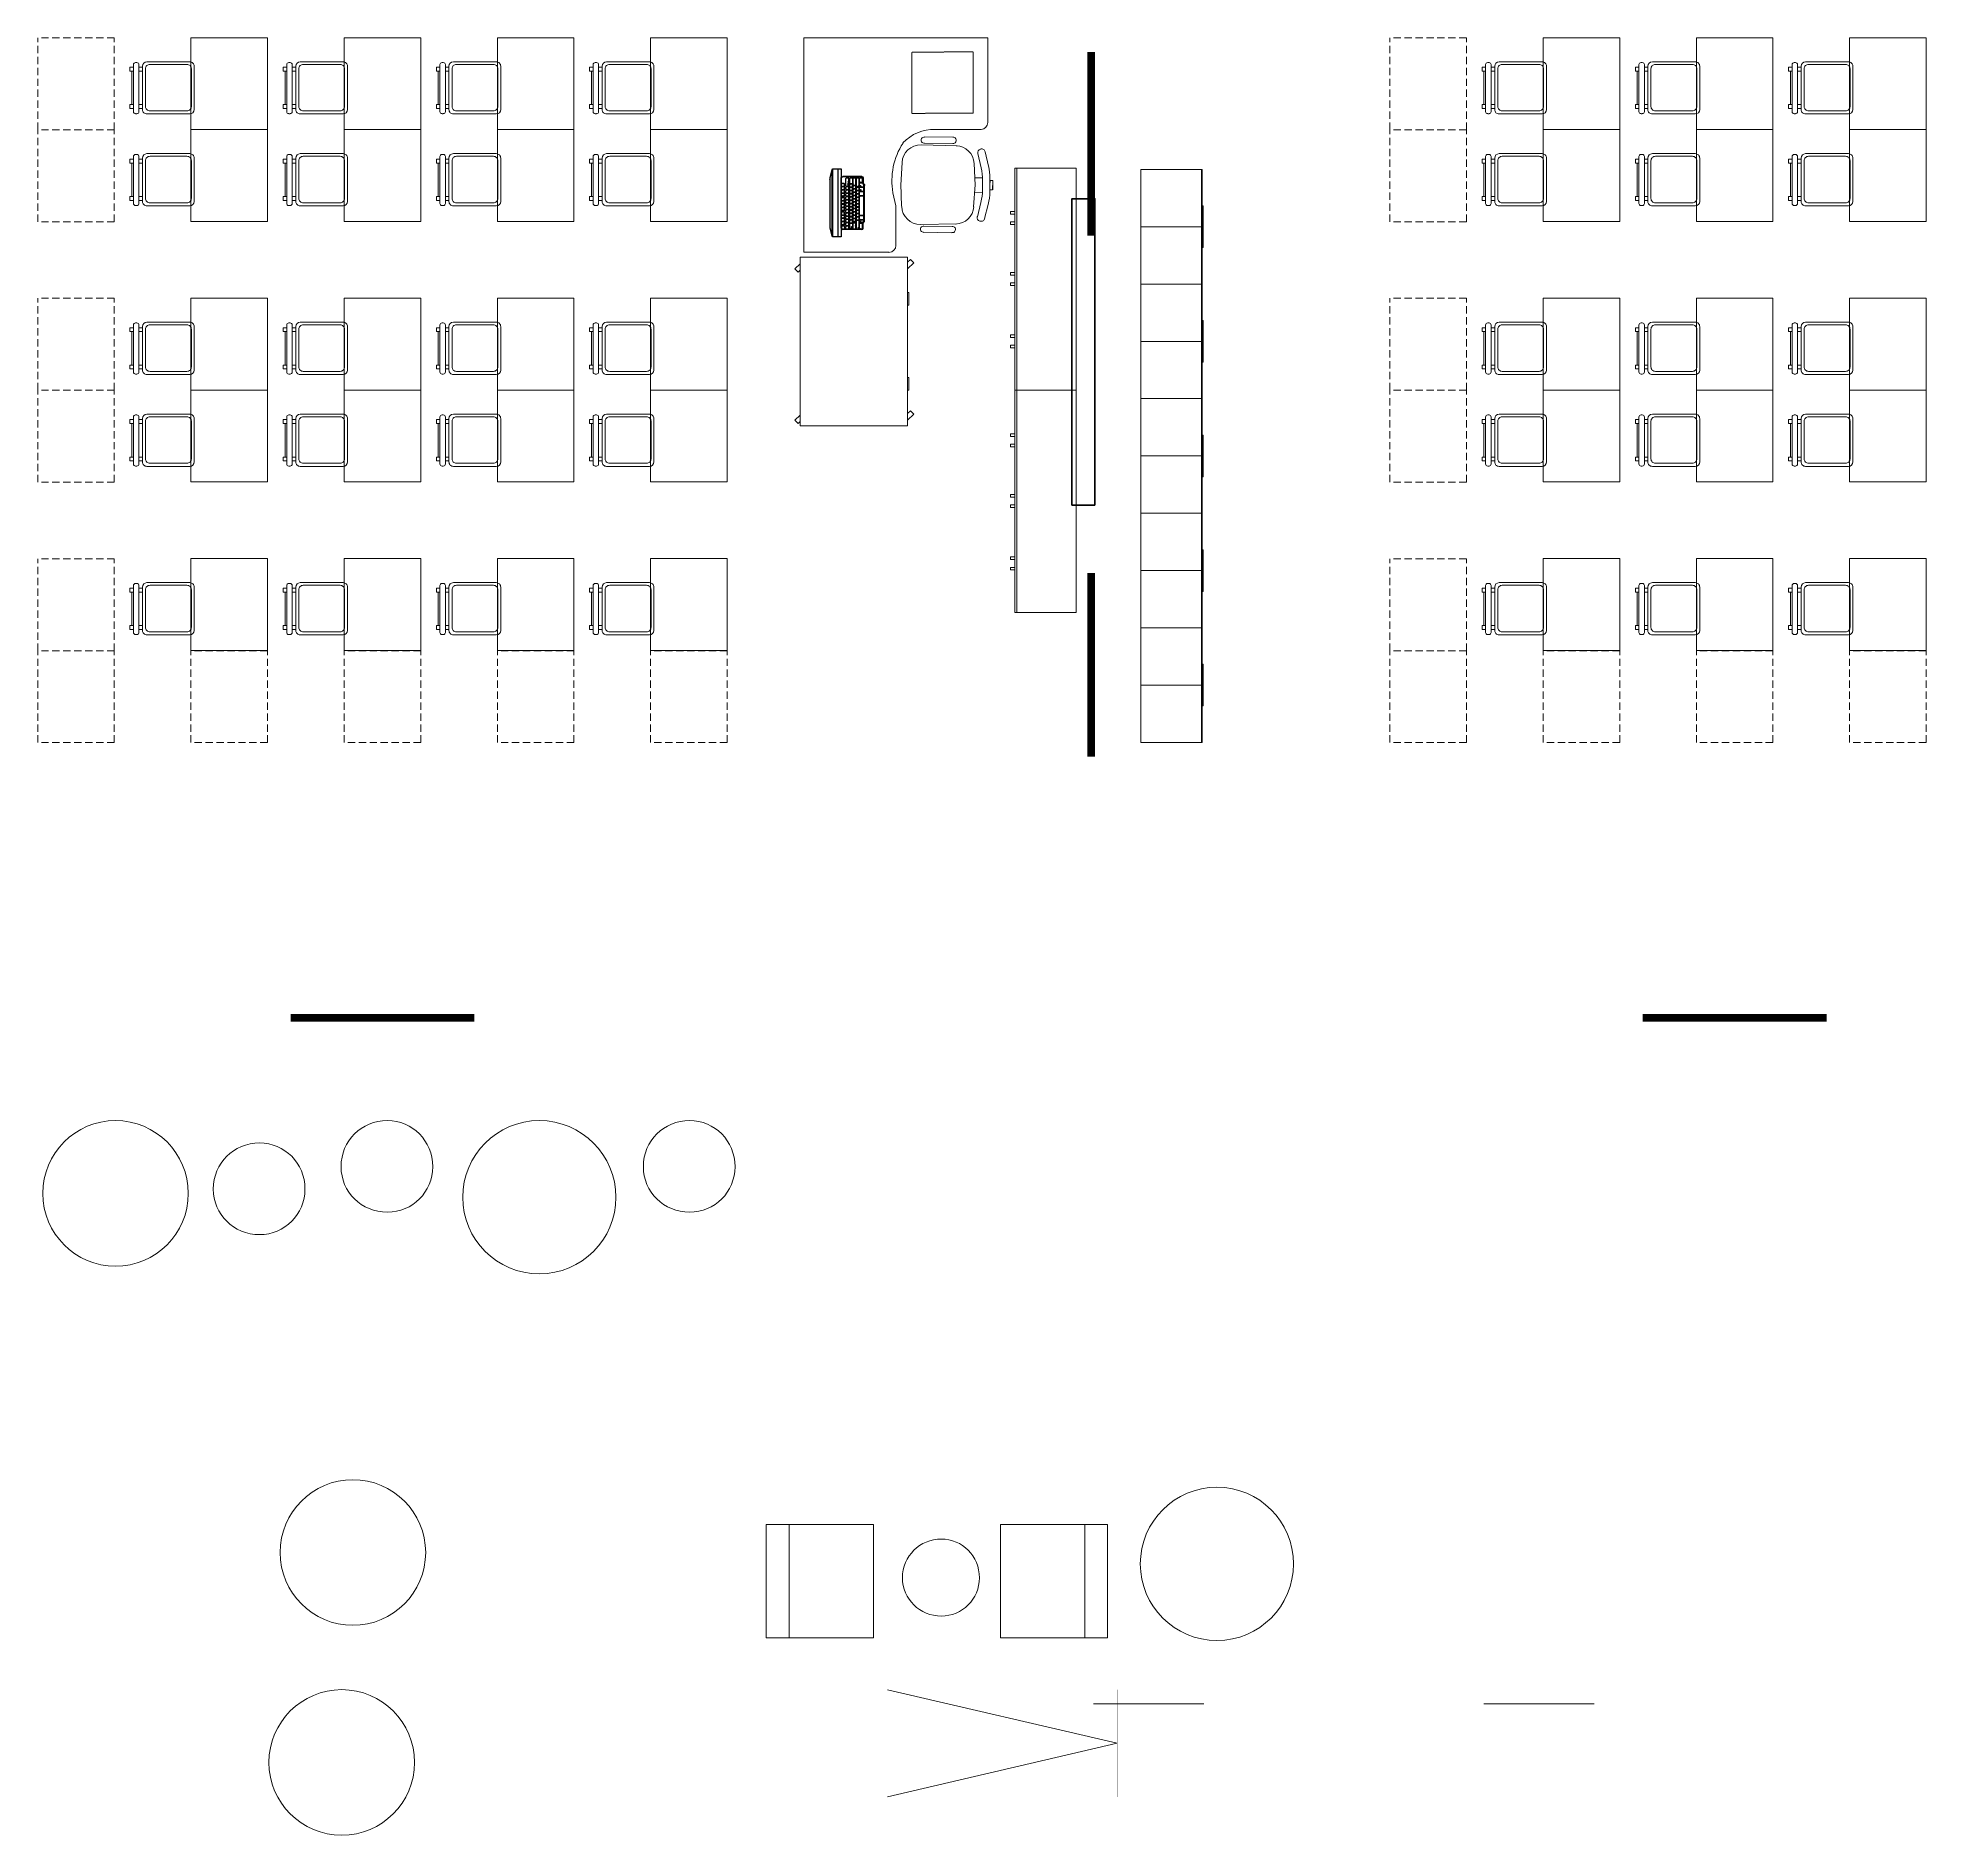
# Model space of a CAD drawing. Header units: millimetres. Extents: x -217756 to 263180, y 55413 to 130608.
# Drawn here: x -41226 to -28901, y 73916 to 85647 of the extents above; entities that cross this region are included whole.
import ezdxf

# ---------------------------------------------------------------- set-up
doc = ezdxf.new("R2010")
doc.units = ezdxf.units.MM
doc.linetypes.add('HIDDEN', pattern=[6, 4, -2])
doc.linetypes.add('HIDDEN2', pattern=[4.7625, 3.175, -1.5875])
doc.layers.add('ТХ_корр_25.03.26', color=1, linetype='Continuous', lineweight=30, plot=False)
for name, color, linetype, lineweight in [('ТХ_мебель передв', 250, 'Continuous', 13), ('ТХ_обор_комп принт', 30, 'Continuous', 13), ('ТХ_ОСНОВНОЙ', 103, 'Continuous', 25)]:
    doc.layers.add(name, color=color, linetype=linetype, lineweight=lineweight)
doc.styles.add('Arial 200', font='arial.ttf', dxfattribs={"height": 500})
doc.styles.add('SIMPLEX', font='simplex.shx', dxfattribs={"width": 0.85, "oblique": 7})

# ---------------------------------------------------------------- blocks, each defined once
blk = doc.blocks.new('стул №3-5')
at = {"linetype": 'ByBlock', "extrusion": (-6.19742e-05, 0.000470712, 1)}
for p, q in [((-15087, 16642, 197), (-15393, 16642, 197)), ((-15373, 16665, 197), (-15348, 16665, 197)), ((-15373, 16665, 197), (-15373, 16642, 197)), ((-15348, 16642, 197), (-15348, 16665, 197)), ((-15348, 16653, 197), (-15129, 16653, 197)), ((-15129, 16665, 197), (-15104, 16665, 197)), ((-15129, 16665, 197), (-15129, 16642, 197)), ((-15104, 16642, 197), (-15104, 16665, 197)), ((-15407, 16628, 197), (-15407, 16620, 197)), ((-15393, 16606, 197), (-15087, 16606, 197)), ((-15373, 16606, 197), (-15373, 16583, 197)), ((-15348, 16583, 197), (-15348, 16606, 197)), ((-15129, 16606, 197), (-15129, 16583, 197)), ((-15104, 16583, 197), (-15104, 16606, 197)), ((-15073, 16620, 197), (-15073, 16628, 197))]:
    blk.add_line(p, q, dxfattribs=at)
at = {"ltscale": 100, "extrusion": (-6.19742e-05, 0.000470712, 1), "elevation": 206}
for points in [[(-15380, 16583), (-15097, 16583, -0.414169), (-15068, 16554), (-15068, 16274, -0.414258), (-15097, 16245), (-15380, 16245, -0.414169), (-15409, 16274), (-15409, 16554, -0.414258)], [(-15360, 16563), (-15114, 16563, -0.414214), (-15085, 16534), (-15085, 16293, -0.414214), (-15114, 16264), (-15360, 16264, -0.414214), (-15389, 16293), (-15389, 16534, -0.414214)]]:
    blk.add_lwpolyline(points, format="xyb", close=True, dxfattribs=at)
at = {"linetype": 'ByBlock', "extrusion": (-6.19742e-05, 0.000470712, 1)}
for centre, start, end in [((-15393, 16628, 206), 90, 180), ((-15087, 16628, 206), 0, 90), ((-15393, 16620, 206), 180, 270), ((-15087, 16620, 206), 270, 0)]:
    blk.add_arc(centre, 13.9, start, end, dxfattribs=at)
blk = doc.blocks.new('A$C3cc2d96b')
at = {"layer": 'ТХ_мебель передв', "rotation": 89.99999999999999}
for p in [(194275, -30042), (195275, -30042), (196275, -30042), (197275, -30042), (203100, -30042), (204100, -30042), (205100, -30042), (194275, -30642), (195275, -30642), (196275, -30642), (197275, -30642), (203100, -30642), (204100, -30642), (205100, -30642), (194275, -31742), (195275, -31742), (196275, -31742), (197275, -31742), (203100, -31742), (204100, -31742), (205100, -31742), (194275, -32342), (195275, -32342), (196275, -32342), (197275, -32342), (203100, -32342), (204100, -32342), (205100, -32342), (194275, -33442), (195275, -33442), (196275, -33442), (197275, -33442), (203100, -33442), (204100, -33442), (205100, -33442)]:
    blk.add_blockref('стул №3-5', p, dxfattribs=at)
blk = doc.blocks.new('_стол.резерв')
at = {"linetype": 'HIDDEN2', "ltscale": 15}
for p, q in [((-20, 500), (-20, 0)), ((580, 500), (-20, 500)), ((580, 500), (580, 0)), ((580, 0), (-20, 0))]:
    blk.add_line(p, q, dxfattribs=at)
blk = doc.blocks.new('A$C04180442')
at = {"layer": 'ТХ_мебель передв', "rotation": 270}
for p in [(177008, -44974), (185833, -44974), (177008, -45574), (185833, -45574), (177008, -46674), (185833, -46674), (177008, -47274), (185833, -47274), (177008, -48374), (185833, -48374), (177008, -48974), (178008, -48974), (179008, -48974), (180008, -48974), (181008, -48974), (185833, -48974), (186833, -48974), (187833, -48974), (188833, -48974)]:
    blk.add_blockref('_стол.резерв', p, dxfattribs=at)
blk = doc.blocks.new('_стол№3-№5')
blk.add_lwpolyline([(-169868, 526261), (-169368, 526261), (-169368, 525661), (-169868, 525661)], close=True)
blk = doc.blocks.new('A$Cb4bdf09c')
at = {"layer": 'ТХ_мебель передв', "rotation": 180}
for p in [(8640, 480708), (9640, 480708), (10640, 480708), (11640, 480708), (17465, 480708), (18465, 480708), (19465, 480708), (8640, 480108), (9640, 480108), (10640, 480108), (11640, 480108), (17465, 480108), (18465, 480108), (19465, 480108), (8640, 479008), (9640, 479008), (10640, 479008), (11640, 479008), (17465, 479008), (18465, 479008), (19465, 479008), (8640, 478408), (9640, 478408), (10640, 478408), (11640, 478408), (17465, 478408), (18465, 478408), (19465, 478408), (8640, 477308), (9640, 477308), (10640, 477308), (11640, 477308), (17465, 477308), (18465, 477308), (19465, 477308)]:
    blk.add_blockref('_стол№3-№5', p, dxfattribs=at)
blk = doc.blocks.new('У014')
at = {"layer": 'ТХ_мебель передв'}
blk.add_circle((-169652, 43208, -1), 500, dxfattribs=at)
blk = doc.blocks.new('A$Ce5d95258')
at = {"layer": 'ТХ_мебель передв'}
for p in [(349934, -95729, 1), (354356, -98122, 1)]:
    blk.add_blockref('У014', p, dxfattribs=at)
blk = doc.blocks.new('У017')
at = {"layer": 'ТХ_мебель передв'}
blk.add_lwpolyline([(252942, -218302), (253682, -218302), (253682, -219002), (252942, -219002)], close=True, dxfattribs=at)
blk.add_lwpolyline([(252942, -219002), (252942, -218852), (253682, -218852), (253682, -219002)], dxfattribs=at)
blk = doc.blocks.new('A$C4e07e813')
at = {"layer": 'ТХ_ОСНОВНОЙ', "rotation": 270}
blk.add_blockref('У017', (400765, 198284), dxfattribs=at)
at = {"layer": 'ТХ_ОСНОВНОЙ', "xscale": -1, "rotation": 90}
blk.add_blockref('У017', (-35011, 198284), dxfattribs=at)
blk = doc.blocks.new('У016')
at = {"layer": 'ТХ_мебель передв', "lineweight": 0, "ltscale": 100, "transparency": 33554687}
for p, q in [((-49562.5, 37416.5), (-49212.5, 35916.5)), ((-49212.5, 35916.5), (-48862.5, 37416.5))]:
    blk.add_line(p, q, dxfattribs=at)
at = {"layer": 'ТХ_мебель передв', "lineweight": 0, "ltscale": 100, "transparency": 33554687, "const_width": 1}
blk.add_lwpolyline([(-49562.5, 37416.5), (-49562.5, 35916.5), (-48862.5, 35916.5), (-48862.5, 37416.5)], close=True, dxfattribs=at)
blk = doc.blocks.new('A$Cb50230bb')
at = {"layer": 'ТХ_мебель передв', "rotation": 90}
blk.add_blockref('У016', (219970, -6873), dxfattribs=at)
blk = doc.blocks.new('KEY')
at = {"color": 0}
for p, q in [((-0.2, 0), (0.2, 0)), ((-0.34, -0.54), (-0.34, -0.14)), ((-0.31, -0.5), (-0.31, -0.11)), ((-0.2, -0.61), (0.2, -0.61)), ((-0.2, -0.68), (0.2, -0.68)), ((0.31, -0.5), (0.31, -0.11)), ((0.34, -0.54), (0.34, -0.14))]:
    blk.add_line(p, q, dxfattribs=at)
for centre, radius, start, end in [((0.2, -0.11), 0.109, 360, 90), ((0.2, -0.14), 0.141, 360, 90), ((-0.2, -0.14), 0.141, 90, 180), ((-0.2, -0.54), 0.141, 180, 270), ((-0.2, -0.11), 0.109, 90, 180), ((-0.2, -0.5), 0.109, 180, 270), ((0.2, -0.5), 0.109, 270, 360), ((0.2, -0.54), 0.141, 270, 360)]:
    blk.add_arc(centre, radius, start, end, dxfattribs=at)
blk = doc.blocks.new('A$C6368dfc4')
at = {"true_color": 0x000000}
h = blk.add_hatch(color=18, dxfattribs=at)
h.paths.add_polyline_path([(182296, -45916), (182298, -45919), (182298, -45916)])
h.paths.add_polyline_path([(182298, -45916), (182298, -45919), (182300, -45916)])
h = blk.add_hatch(color=18, dxfattribs=at)
h.paths.add_polyline_path([(182318, -46196), (182320, -46200), (182320, -46196)])
h.paths.add_polyline_path([(182320, -46196), (182320, -46200), (182322, -46196)])
h = blk.add_hatch(color=18, dxfattribs=at)
h.paths.add_polyline_path([(182320, -46188), (182322, -46185), (182322, -46188)])
h.paths.add_polyline_path([(182322, -46188), (182322, -46185), (182324, -46188)])
at = {"color": 18, "true_color": 0x000000}
for p, q in [((182179, -45865, 1), (182192, -45815, 1)), ((182192, -45815, 1), (182197, -45809, 1)), ((182192, -46247, 1), (182192, -45815, 1)), ((182197, -46252, 1), (182197, -45809, 1)), ((182197, -45809, 1), (182252, -45809, 1)), ((182232, -46252, 1), (182232, -45809, 1)), ((182252, -45809, 1), (182252, -46252, 1)), ((182179, -46197, 1), (182179, -45865, 1)), ((182254, -46196, 1), (182254, -45868, 1)), ((182386, -45859, 1), (182262, -45859, 1)), ((182386, -45861, 1), (182262, -45861, 1)), ((182283, -45921, 1), (182283, -45873, 1)), ((182298, -45870, 1), (182286, -45870, 1)), ((182298, -45924, 1), (182286, -45924, 1)), ((182299, -45869, 1), (182287, -45869, 1)), ((182299, -45925, 1), (182287, -45925, 1)), ((182300, -45916, 1), (182296, -45916, 1)), ((182296, -45916, 1), (182298, -45919, 1)), ((182298, -45919, 1), (182298, -45900, 1)), ((182298, -45919, 1), (182300, -45916, 1)), ((182302, -45921, 1), (182302, -45873, 1)), ((182303, -45921, 1), (182303, -45873, 1)), ((182308, -45903, 1), (182308, -45873, 1)), ((182323, -45870, 1), (182311, -45870, 1)), ((182323, -45907, 1), (182311, -45907, 1)), ((182324, -45869, 1), (182312, -45869, 1)), ((182324, -45908, 1), (182312, -45908, 1)), ((182327, -45903, 1), (182327, -45873, 1)), ((182328, -45903, 1), (182328, -45873, 1)), ((182329, -45915, 1), (182329, -45873, 1)), ((182346, -45869, 1), (182333, -45869, 1)), ((182345, -45870, 1), (182333, -45870, 1)), ((182345, -45918, 1), (182333, -45918, 1)), ((182346, -45919, 1), (182333, -45919, 1)), ((182348, -45915, 1), (182348, -45873, 1)), ((182350, -45915, 1), (182350, -45873, 1)), ((182351, -45926, 1), (182351, -45873, 1)), ((182366, -45870, 1), (182354, -45870, 1)), ((182366, -45929, 1), (182354, -45929, 1)), ((182367, -45869, 1), (182355, -45869, 1)), ((182367, -45930, 1), (182355, -45930, 1)), ((182361, -45923, 1), (182364, -45920, 1)), ((182364, -45927, 1), (182361, -45923, 1)), ((182364, -45920, 1), (182364, -45923, 1)), ((182364, -45923, 1), (182368, -45923, 1)), ((182368, -45924, 1), (182364, -45924, 1)), ((182364, -45924, 1), (182364, -45927, 1)), ((182368, -45924, 1), (182368, -45923, 1)), ((182369, -45926, 1), (182369, -45873, 1)), ((182371, -45926, 1), (182371, -45873, 1)), ((182372, -45896, 1), (182372, -45873, 1)), ((182372, -45925, 1), (182372, -45905, 1)), ((182372, -45953, 1), (182372, -45934, 1)), ((182372, -45982, 1), (182372, -45962, 1)), ((182374, -45926, 1), (182374, -45920, 1)), ((182374, -45920, 1), (182381, -45920, 1)), ((182374, -45925, 1), (182374, -45921, 1)), ((182381, -45926, 1), (182374, -45926, 1)), ((182374, -45944, 1), (182381, -45946, 1)), ((182374, -45948, 1), (182381, -45951, 1)), ((182381, -45955, 1), (182374, -45953, 1)), ((182387, -45870, 1), (182375, -45870, 1)), ((182387, -45899, 1), (182375, -45899, 1)), ((182390, -45902, 1), (182375, -45902, 1)), ((182375, -45926, 1), (182375, -45920, 1)), ((182397, -45928, 1), (182375, -45928, 1)), ((182397, -45931, 1), (182375, -45931, 1)), ((182397, -45957, 1), (182375, -45957, 1)), ((182397, -45959, 1), (182375, -45959, 1)), ((182388, -45869, 1), (182376, -45869, 1)), ((182388, -45900, 1), (182376, -45900, 1)), ((182391, -45901, 1), (182376, -45901, 1)), ((182376, -45921, 1), (182377, -45919, 1)), ((182376, -45925, 1), (182376, -45921, 1)), ((182378, -45921, 1), (182376, -45921, 1)), ((182398, -45929, 1), (182376, -45929, 1)), ((182398, -45930, 1), (182376, -45930, 1)), ((182398, -45957, 1), (182376, -45957, 1)), ((182398, -45958, 1), (182376, -45958, 1)), ((182377, -45920, 1), (182378, -45919, 1)), ((182377, -45919, 1), (182377, -45920, 1)), ((182377, -45926, 1), (182377, -45920, 1)), ((182379, -45919, 1), (182378, -45919, 1)), ((182379, -45919, 1), (182378, -45920, 1)), ((182378, -45920, 1), (182378, -45921, 1)), ((182378, -45925, 1), (182378, -45921, 1)), ((182380, -45925, 1), (182380, -45921, 1)), ((182381, -45920, 1), (182381, -45926, 1)), ((182391, -45896, 1), (182391, -45873, 1)), ((182393, -45868, 1), (182393, -45900, 1)), ((182393, -45896, 1), (182393, -45873, 1)), ((182395, -45868, 1), (182395, -45900, 1)), ((182400, -45925, 1), (182400, -45917, 1)), ((182400, -45953, 1), (182400, -45934, 1)), ((182400, -45982, 1), (182400, -45962, 1)), ((182402, -46148, 1), (182402, -45917, 1)), ((182402, -45925, 1), (182402, -45917, 1)), ((182402, -45953, 1), (182402, -45934, 1)), ((182402, -45982, 1), (182402, -45962, 1)), ((182404, -46148, 1), (182404, -45917, 1)), ((182372, -46110, 1), (182372, -45991, 1)), ((182397, -45985, 1), (182375, -45985, 1)), ((182397, -45988, 1), (182375, -45988, 1)), ((182398, -45986, 1), (182376, -45986, 1)), ((182398, -45987, 1), (182376, -45987, 1)), ((182400, -46110, 1), (182400, -45991, 1)), ((182402, -46110, 1), (182402, -45991, 1)), ((182192, -46247, 1), (182179, -46197, 1)), ((182254, -46186, 1), (182254, -46196, 1)), ((182270, -46183, 1), (182258, -46183, 1)), ((182271, -46182, 1), (182259, -46182, 1)), ((182270, -46202, 1), (182260, -46202, 1)), ((182271, -46203, 1), (182261, -46203, 1)), ((182386, -46204, 1), (182262, -46204, 1)), ((182386, -46205, 1), (182262, -46205, 1)), ((182273, -46186, 1), (182273, -46198, 1)), ((182275, -46186, 1), (182275, -46198, 1)), ((182308, -46199, 1), (182308, -46169, 1)), ((182323, -46166, 1), (182311, -46166, 1)), ((182323, -46203, 1), (182311, -46203, 1)), ((182324, -46165, 1), (182312, -46165, 1)), ((182324, -46204, 1), (182312, -46204, 1)), ((182322, -46196, 1), (182318, -46196, 1)), ((182318, -46196, 1), (182320, -46200, 1)), ((182322, -46200, 1), (182318, -46200, 1)), ((182320, -46199, 1), (182320, -46185, 1)), ((182320, -46185, 1), (182324, -46185, 1)), ((182320, -46188, 1), (182322, -46185, 1)), ((182324, -46188, 1), (182320, -46188, 1)), ((182320, -46200, 1), (182322, -46196, 1)), ((182322, -46185, 1), (182322, -46199, 1)), ((182322, -46185, 1), (182324, -46188, 1)), ((182327, -46199, 1), (182327, -46169, 1)), ((182328, -46199, 1), (182328, -46169, 1)), ((182329, -46199, 1), (182329, -46160, 1)), ((182346, -46156, 1), (182333, -46156, 1)), ((182346, -46162, 1), (182333, -46162, 1)), ((182345, -46163, 1), (182333, -46163, 1)), ((182345, -46203, 1), (182333, -46203, 1)), ((182346, -46204, 1), (182333, -46204, 1)), ((182348, -46199, 1), (182348, -46166, 1)), ((182350, -46199, 1), (182350, -46160, 1)), ((182351, -46199, 1), (182351, -46149, 1)), ((182366, -46146, 1), (182354, -46146, 1)), ((182366, -46203, 1), (182354, -46203, 1)), ((182367, -46145, 1), (182355, -46145, 1)), ((182367, -46204, 1), (182355, -46204, 1)), ((182361, -46197, 1), (182364, -46193, 1)), ((182364, -46200, 1), (182361, -46197, 1)), ((182364, -46193, 1), (182364, -46196, 1)), ((182364, -46196, 1), (182368, -46196, 1)), ((182364, -46198, 1), (182364, -46200, 1)), ((182368, -46198, 1), (182364, -46198, 1)), ((182368, -46198, 1), (182368, -46196, 1)), ((182369, -46199, 1), (182369, -46149, 1)), ((182371, -46199, 1), (182371, -46149, 1)), ((182372, -46139, 1), (182372, -46119, 1)), ((182372, -46148, 1), (182372, -46159, 1)), ((182372, -46199, 1), (182372, -46169, 1)), ((182374, -46150, 1), (182381, -46152, 1)), ((182374, -46154, 1), (182381, -46157, 1)), ((182381, -46161, 1), (182374, -46158, 1)), ((182397, -46113, 1), (182375, -46113, 1)), ((182397, -46116, 1), (182375, -46116, 1)), ((182397, -46142, 1), (182375, -46142, 1)), ((182397, -46144, 1), (182375, -46144, 1)), ((182390, -46162, 1), (182375, -46162, 1)), ((182387, -46165, 1), (182375, -46165, 1)), ((182385, -46203, 1), (182375, -46203, 1)), ((182398, -46114, 1), (182376, -46114, 1)), ((182398, -46115, 1), (182376, -46115, 1)), ((182398, -46143, 1), (182376, -46143, 1)), ((182398, -46143, 1), (182376, -46143, 1)), ((182391, -46163, 1), (182376, -46163, 1)), ((182388, -46164, 1), (182376, -46164, 1)), ((182385, -46204, 1), (182376, -46204, 1)), ((182391, -46197, 1), (182391, -46169, 1)), ((182393, -46196, 1), (182393, -46164, 1)), ((182393, -46196, 1), (182393, -46169, 1)), ((182395, -46196, 1), (182395, -46164, 1)), ((182400, -46139, 1), (182400, -46119, 1)), ((182400, -46148, 1), (182400, -46148, 1)), ((182402, -46139, 1), (182402, -46119, 1)), ((182402, -46148, 1), (182402, -46148, 1)), ((182197, -46252, 1), (182192, -46247, 1)), ((182252, -46252, 1), (182197, -46252, 1))]:
    blk.add_line(p, q, dxfattribs=at)
at = {"color": 18, "true_color": 0x000000, "elevation": 1}
for points in [[(182179, -45878), (182176, -45877)], [(182252, -46196), (182252, -45868)]]:
    blk.add_lwpolyline(points, dxfattribs=at)
at = {"color": 18, "true_color": 0x000000, "extrusion": (0, 0, -1)}
for centre, major_axis, start_param, end_param in [((182262, -45868, 1), (6.74, 6.74), 3.926991, 5.497787), ((182262, -45868, 1), (5.39, 5.39), 3.926991, 5.497787), ((182386, -45868, 1), (-6.74, 6.74), 0.785398, 2.356194), ((182386, -45868, 1), (-5.39, 5.39), 0.785398, 2.356194), ((182405, -45900, 1), (8.08, 8.08), 2.907036, 3.926991), ((182405, -45900, 1), (6.74, 6.74), 2.907036, 3.926991), ((182395, -45917, 1), (-5.39, 5.39), 1.336239, 2.356194), ((182395, -45917, 1), (6.74, 6.74), -0.234557, 0.785398)]:
    blk.add_ellipse(centre, major_axis=major_axis, ratio=1, start_param=start_param, end_param=end_param, dxfattribs=at)
at = {"color": 18, "true_color": 0x000000}
for centre, major_axis, ratio, start_param, end_param in [((182287, -45873, 1), (3.03, -3.03), 1, 2.356194, 3.926991), ((182286, -45873, 1), (2.36, -2.36), 1, 2.356194, 3.926991), ((182286, -45921, 1), (-2.36, -2.36), 1, 5.497787, 7.068583), ((182287, -45921, 1), (3.03, -3.03), 1, 3.926991, 5.497787), ((182298, -45873, 1), (-2.36, -2.36), 1, 2.356194, 3.926991), ((182298, -45921, 1), (2.36, -2.36), 1, -0.785398, 0.785398), ((182299, -45873, 1), (-3.03, -3.03), 1, 2.356194, 3.926991), ((182299, -45921, 1), (-3.03, -3.03), 1, 0.785398, 2.356194), ((182312, -45873, 1), (3.03, -3.03), 1, 2.356194, 3.926991), ((182311, -45873, 1), (2.36, -2.36), 1, 2.356194, 3.926991), ((182311, -45903, 1), (-2.36, -2.36), 1, 5.497787, 7.068583), ((182312, -45903, 1), (-3.03, -3.03), 1, 5.497787, 7.068583), ((182323, -45873, 1), (-2.36, -2.36), 1, 2.356194, 3.926991), ((182323, -45903, 1), (2.36, -2.36), 1, -0.785398, 0.785398), ((182324, -45873, 1), (-3.03, -3.03), 1, 2.356194, 3.926991), ((182324, -45903, 1), (3.03, -3.03), 1, -0.785398, 0.785398), ((182333, -45873, 1), (3.03, -3.03), 1, 2.356194, 3.926991), ((182333, -45873, 1), (2.36, -2.36), 1, 2.356194, 3.926991), ((182333, -45915, 1), (-2.36, -2.36), 1, 5.497787, 7.068583), ((182333, -45915, 1), (-3.03, -3.03), 1, 5.497787, 7.068583), ((182345, -45873, 1), (-2.36, -2.36), 1, 2.356194, 3.926991), ((182345, -45915, 1), (2.36, -2.36), 1, -0.785398, 0.785398), ((182346, -45873, 1), (-3.03, -3.03), 1, 2.356194, 3.926991), ((182346, -45915, 1), (3.03, -3.03), 1, -0.785398, 0.785398), ((182355, -45873, 1), (3.03, -3.03), 1, 2.356194, 3.926991), ((182354, -45873, 1), (2.36, -2.36), 1, 2.356194, 3.926991), ((182354, -45926, 1), (-2.36, -2.36), 1, 5.497787, 7.068583), ((182355, -45926, 1), (3.03, -3.03), 1, 3.926991, 5.497787), ((182366, -45873, 1), (-2.36, -2.36), 1, 2.356194, 3.926991), ((182366, -45926, 1), (2.36, -2.36), 1, -0.785398, 0.785398), ((182367, -45873, 1), (-3.03, -3.03), 1, 2.356194, 3.926991), ((182367, -45926, 1), (-3.03, -3.03), 1, 0.785398, 2.356194), ((182376, -45873, 1), (3.03, -3.03), 1, 2.356194, 3.926991), ((182375, -45873, 1), (2.36, -2.36), 1, 2.356194, 3.926991), ((182375, -45896, 1), (2.36, -2.36), 1, 3.926991, 5.497787), ((182376, -45896, 1), (3.03, -3.03), 1, 3.926991, 5.497787), ((182376, -45905, 1), (-3.03, -3.03), 1, 3.926991, 5.497787), ((182375, -45905, 1), (-2.36, -2.36), 1, 3.926991, 5.497787), ((182375, -45925, 1), (-2.36, -2.36), 1, 5.497787, 7.068583), ((182376, -45925, 1), (-3.03, -3.03), 1, 5.497787, 7.068583), ((182376, -45934, 1), (-3.03, -3.03), 1, 3.926991, 5.497787), ((182375, -45934, 1), (-2.36, -2.36), 1, 3.926991, 5.497787), ((182375, -45953, 1), (-2.36, -2.36), 1, 5.497787, 7.068583), ((182376, -45953, 1), (3.03, -3.03), 1, 3.926991, 5.497787), ((182376, -45962, 1), (-3.03, -3.03), 1, 3.926991, 5.497787), ((182375, -45962, 1), (2.36, -2.36), 1, 2.356194, 3.926991), ((182374, -45950, 1), (0, -2.17), 0.316309, 3.141593, 6.283185), ((182374, -45946, 1), (0, -2.17), 0.316309, 0, 3.141593), ((182377, -45947, 1), (0, -2.17), 0.316309, 0, 3.141593), ((182377, -45952, 1), (0, -2.17), 0.316309, 3.141593, 6.283185), ((182381, -45953, 1), (0, -2.17), 0.316309, 3.141593, 6.283185), ((182381, -45949, 1), (0, -2.17), 0.316309, 0, 3.141593), ((182387, -45873, 1), (-2.36, -2.36), 1, 2.356194, 3.926991), ((182387, -45896, 1), (-2.36, -2.36), 1, 0.785398, 2.356194), ((182388, -45873, 1), (-3.03, -3.03), 1, 2.356194, 3.926991), ((182388, -45896, 1), (-3.03, -3.03), 1, 0.785398, 2.356194), ((182390, -45904, 1), (1.35, -1.35), 1, 1.011126, 2.356194), ((182391, -45903, 1), (1.35, -1.35), 1, 0.971859, 2.356194), ((182405, -45900, 1), (9.68, -9.68), 1, 4.152719, 4.946946), ((182405, -45900, 1), (-8.08, -8.08), 1, 5.497787, 6.517742), ((182405, -45900, 1), (-8.33, -8.33), 1, 5.684248, 6.517742), ((182405, -45900, 1), (6.74, -6.74), 1, 3.926991, 4.946946), ((182397, -45925, 1), (2.36, -2.36), 1, -0.785398, 0.785398), ((182397, -45934, 1), (2.36, -2.36), 1, 0.785398, 2.356194), ((182397, -45953, 1), (2.36, -2.36), 1, -0.785398, 0.785398), ((182397, -45962, 1), (-2.36, -2.36), 1, 2.356194, 3.926991), ((182395, -45917, 1), (-3.79, -3.79), 1, 2.356194, 3.37615), ((182398, -45925, 1), (3.03, -3.03), 1, -0.785398, 0.785398), ((182398, -45934, 1), (3.03, -3.03), 1, 0.785398, 2.356194), ((182398, -45953, 1), (-3.03, -3.03), 1, 0.785398, 2.356194), ((182398, -45962, 1), (3.03, -3.03), 1, 0.785398, 2.356194), ((182395, -45917, 1), (-5.39, -5.39), 1, 2.356194, 3.37615), ((182395, -45917, 1), (-5.14, -5.14), 1, 2.356194, 3.37615), ((182395, -45917, 1), (-6.74, -6.74), 1, 2.356194, 3.37615), ((182375, -45982, 1), (2.36, -2.36), 1, 3.926991, 5.497787), ((182376, -45982, 1), (3.03, -3.03), 1, 3.926991, 5.497787), ((182376, -45991, 1), (-3.03, -3.03), 1, 3.926991, 5.497787), ((182375, -45991, 1), (2.36, -2.36), 1, 2.356194, 3.926991), ((182397, -45982, 1), (-2.36, -2.36), 1, 0.785398, 2.356194), ((182397, -45991, 1), (-2.36, -2.36), 1, 2.356194, 3.926991), ((182398, -45982, 1), (-3.03, -3.03), 1, 0.785398, 2.356194), ((182398, -45991, 1), (3.03, -3.03), 1, 0.785398, 2.356194), ((182262, -46196, 1), (6.74, -6.74), 1, 3.926991, 5.497787), ((182259, -46186, 1), (-3.03, -3.03), 1, 3.926991, 5.497787), ((182258, -46186, 1), (-2.36, -2.36), 1, 3.926991, 5.497787), ((182262, -46196, 1), (5.39, -5.39), 1, 3.926991, 5.497787), ((182261, -46196, 1), (-4.72, -4.72), 1, 5.497787, 7.068583), ((182260, -46196, 1), (4.04, -4.04), 1, 3.926991, 5.497787), ((182270, -46186, 1), (2.36, -2.36), 1, 0.785398, 2.356194), ((182270, -46198, 1), (2.36, -2.36), 1, -0.785398, 0.785398), ((182271, -46186, 1), (3.03, -3.03), 1, 0.785398, 2.356194), ((182271, -46198, 1), (-3.03, -3.03), 1, 0.785398, 2.356194), ((182312, -46169, 1), (-3.03, -3.03), 1, 3.926991, 5.497787), ((182311, -46169, 1), (-2.36, -2.36), 1, 3.926991, 5.497787), ((182311, -46199, 1), (2.36, -2.36), 1, 3.926991, 5.497787), ((182312, -46199, 1), (3.03, -3.03), 1, 3.926991, 5.497787), ((182323, -46169, 1), (2.36, -2.36), 1, 0.785398, 2.356194), ((182323, -46199, 1), (-2.36, -2.36), 1, 0.785398, 2.356194), ((182324, -46169, 1), (3.03, -3.03), 1, 0.785398, 2.356194), ((182324, -46199, 1), (-3.03, -3.03), 1, 0.785398, 2.356194), ((182333, -46160, 1), (-3.03, -3.03), 1, 3.926991, 5.497787), ((182333, -46166, 1), (-3.03, -3.03), 1, 3.926991, 5.497787), ((182333, -46166, 1), (2.36, -2.36), 1, 2.356194, 3.926991), ((182333, -46199, 1), (2.36, -2.36), 1, 3.926991, 5.497787), ((182333, -46199, 1), (3.03, -3.03), 1, 3.926991, 5.497787), ((182345, -46166, 1), (-2.36, -2.36), 1, 2.356194, 3.926991), ((182345, -46199, 1), (-2.36, -2.36), 1, 0.785398, 2.356194), ((182346, -46160, 1), (3.03, -3.03), 1, 0.785398, 2.356194), ((182346, -46166, 1), (3.03, -3.03), 1, 0.785398, 2.356194), ((182346, -46199, 1), (-3.03, -3.03), 1, 0.785398, 2.356194), ((182355, -46149, 1), (-3.03, -3.03), 1, 3.926991, 5.497787), ((182354, -46149, 1), (2.36, -2.36), 1, 2.356194, 3.926991), ((182354, -46199, 1), (2.36, -2.36), 1, 3.926991, 5.497787), ((182355, -46199, 1), (3.03, -3.03), 1, 3.926991, 5.497787), ((182366, -46149, 1), (-2.36, -2.36), 1, 2.356194, 3.926991), ((182366, -46199, 1), (-2.36, -2.36), 1, 0.785398, 2.356194), ((182367, -46149, 1), (3.03, -3.03), 1, 0.785398, 2.356194), ((182367, -46199, 1), (-3.03, -3.03), 1, 0.785398, 2.356194), ((182375, -46110, 1), (-2.36, -2.36), 1, 5.497787, 7.068583), ((182376, -46110, 1), (3.03, -3.03), 1, 3.926991, 5.497787), ((182376, -46119, 1), (-3.03, -3.03), 1, 3.926991, 5.497787), ((182375, -46119, 1), (2.36, -2.36), 1, 2.356194, 3.926991), ((182375, -46139, 1), (2.36, -2.36), 1, 3.926991, 5.497787), ((182376, -46139, 1), (3.03, -3.03), 1, 3.926991, 5.497787), ((182376, -46148, 1), (-3.03, -3.03), 1, 3.926991, 5.497787), ((182375, -46148, 1), (2.36, -2.36), 1, 2.356194, 3.926991), ((182375, -46159, 1), (2.36, -2.36), 1, 3.926991, 5.497787), ((182376, -46159, 1), (3.03, -3.03), 1, 3.926991, 5.497787), ((182376, -46169, 1), (-3.03, -3.03), 1, 3.926991, 5.497787), ((182375, -46169, 1), (2.36, -2.36), 1, 2.356194, 3.926991), ((182375, -46199, 1), (2.36, -2.36), 1, 3.926991, 5.497787), ((182376, -46199, 1), (3.03, -3.03), 1, 3.926991, 5.497787), ((182374, -46156, 1), (0, -2.17), 0.316309, 3.141593, 6.283185), ((182374, -46152, 1), (0, -2.17), 0.316309, 0, 3.141593), ((182377, -46153, 1), (0, -2.17), 0.316309, 0, 3.141593), ((182377, -46158, 1), (0, -2.17), 0.316309, 3.141593, 6.283185), ((182381, -46159, 1), (0, -2.17), 0.316309, 3.141593, 6.283185), ((182381, -46154, 1), (0, -2.17), 0.316309, 0, 3.141593), ((182385, -46196, 1), (-5.39, -5.39), 1, 0.785398, 2.356194), ((182385, -46197, 1), (-4.04, -4.04), 1, 0.785398, 2.356194), ((182386, -46196, 1), (-6.74, -6.74), 1, 0.785398, 2.356194), ((182386, -46196, 1), (-5.39, -5.39), 1, 0.785398, 2.356194), ((182387, -46169, 1), (-2.36, -2.36), 1, 2.356194, 3.926991), ((182388, -46169, 1), (3.03, -3.03), 1, 0.785398, 2.356194), ((182390, -46160, 1), (-1.35, -1.35), 1, 0.785398, 2.130466), ((182405, -46164, 1), (-9.68, -9.68), 1, 4.477832, 5.272059), ((182391, -46161, 1), (-1.35, -1.35), 1, 0.785398, 2.169734), ((182405, -46164, 1), (8.08, -8.08), 1, 2.907036, 3.926991), ((182405, -46164, 1), (8.33, -8.33), 1, 2.907036, 3.74053), ((182405, -46164, 1), (6.74, -6.74), 1, 2.907036, 3.926991), ((182397, -46110, 1), (2.36, -2.36), 1, -0.785398, 0.785398), ((182397, -46119, 1), (-2.36, -2.36), 1, 2.356194, 3.926991), ((182397, -46139, 1), (-2.36, -2.36), 1, 0.785398, 2.356194), ((182397, -46148, 1), (-2.36, -2.36), 1, 2.356194, 3.926991), ((182398, -46110, 1), (-3.03, -3.03), 1, 0.785398, 2.356194), ((182398, -46119, 1), (3.03, -3.03), 1, 0.785398, 2.356194), ((182398, -46139, 1), (-3.03, -3.03), 1, 0.785398, 2.356194), ((182398, -46148, 1), (3.03, -3.03), 1, 0.785398, 2.356194), ((182395, -46148, 1), (3.79, -3.79), 1, -0.234557, 0.785398), ((182395, -46148, 1), (-5.39, -5.39), 1, 1.336239, 2.356194), ((182395, -46148, 1), (5.14, -5.14), 1, -0.234557, 0.785398), ((182395, -46148, 1), (6.74, -6.74), 1, -0.234557, 0.785398)]:
    blk.add_ellipse(centre, major_axis=major_axis, ratio=ratio, start_param=start_param, end_param=end_param, dxfattribs=at)
for points in [[(182320, -46199, 1), (182320, -46200, 1), (182320, -46199, 1)], [(182322, -46185, 1), (182322, -46185, 1), (182322, -46185, 1)]]:
    blk.add_solid(points, dxfattribs=at)
at = {"color": 18, "true_color": 0x000000, "xscale": 30.48000000044703, "yscale": 30.48000000044703, "zscale": 60.96, "rotation": 90.00000000000001}
for p in [(182254, -45915, 1), (182254, -45936, 1), (182254, -45958, 1), (182254, -45979, 1), (182283, -45936, 1), (182283, -45958, 1), (182283, -45979, 1), (182308, -45919, 1), (182308, -45940, 1), (182308, -45961, 1), (182329, -45930, 1), (182329, -45952, 1), (182329, -45973, 1), (182351, -45941, 1), (182351, -45963, 1), (182254, -46008, 1), (182254, -46029, 1), (182254, -46051, 1), (182254, -46072, 1), (182254, -46101, 1), (182283, -46001, 1), (182283, -46022, 1), (182283, -46043, 1), (182283, -46065, 1), (182283, -46086, 1), (182308, -45983, 1), (182308, -46004, 1), (182308, -46026, 1), (182308, -46047, 1), (182308, -46068, 1), (182308, -46090, 1), (182329, -45995, 1), (182329, -46016, 1), (182329, -46037, 1), (182329, -46059, 1), (182329, -46080, 1), (182329, -46102, 1), (182351, -45984, 1), (182351, -46006, 1), (182351, -46027, 1), (182351, -46048, 1), (182351, -46070, 1), (182351, -46091, 1), (182254, -46122, 1), (182254, -46143, 1), (182254, -46165, 1), (182283, -46108, 1), (182283, -46129, 1), (182283, -46150, 1), (182283, -46172, 1), (182283, -46193, 1), (182308, -46111, 1), (182308, -46133, 1), (182308, -46154, 1), (182329, -46123, 1), (182329, -46144, 1), (182351, -46113, 1), (182351, -46134, 1)]:
    blk.add_blockref('KEY', p, dxfattribs=at)
at = {"color": 18, "true_color": 0x000000}
for s, height, style, p in [('F12', 3.81, 'Arial 200', (182261, -45912, 1)), ('F11', 3.81, 'Arial 200', (182261, -45934, 1)), ('F10', 3.81, 'Arial 200', (182261, -45955, 1)), ('_', 3.81, 'Arial 200', (182287, -45961, 1)), ('+', 3.81, 'Arial 200', (182286, -45938, 1)), ('Backspace', 3.81, 'Arial 200', (182290, -45891, 1)), ('=', 3.81, 'Arial 200', (182294, -45939, 1)), ('-', 3.81, 'Arial 200', (182296, -45962, 1)), ('P', 3.81, 'Arial 200', (182310, -45964, 1)), ('|', 3.81, 'Arial 200', (182312, -45901, 1)), ('}', 3.81, 'Arial 200', (182312, -45923, 1)), ('{', 3.81, 'Arial 200', (182312, -45944, 1)), ('\\', 3.81, 'Arial 200', (182319, -45901, 1)), (']', 3.81, 'Arial 200', (182320, -45924, 1)), ('[', 3.81, 'Arial 200', (182320, -45945, 1)), ('Enter', 3.81, 'Arial 200', (182332, -45902, 1)), (':', 3.81, 'Arial 200', (182333, -45956, 1)), ('"', 3.81, 'Arial 200', (182334, -45934, 1)), (';', 3.81, 'Arial 200', (182342, -45956, 1)), ("'", 3.81, 'Arial 200', (182345, -45934, 1)), ('Shift', 3.81, 'Arial 200', (182355, -45918, 1)), ('?', 3.81, 'Arial 200', (182355, -45945, 1)), ('>', 3.81, 'Arial 200', (182355, -45966, 1)), ('/', 3.81, 'Arial 200', (182362, -45946, 1)), ('.', 3.81, 'Arial 200', (182365, -45966, 1)), ('Ctrl', 3.81, 'Arial 200', (182375, -45889, 1)), ('F9', 3.81, 'Arial 200', (182261, -45979, 1)), ('F8', 3.81, 'Arial 200', (182261, -46007, 1)), ('F7', 3.81, 'Arial 200', (182261, -46029, 1)), ('F6', 3.81, 'Arial 200', (182261, -46050, 1)), ('F5', 3.81, 'Arial 200', (182261, -46072, 1)), (')', 3.81, 'Arial 200', (182285, -45982, 1)), ('(', 3.81, 'Arial 200', (182285, -46003, 1)), ('&', 3.81, 'Arial 200', (182285, -46046, 1)), ('%', 3.81, 'Arial 200', (182285, -46088, 1)), ('^ ', 3.81, 'Arial 200', (182288, -46068, 1)), ('*', 3.81, 'Arial 200', (182288, -46025, 1)), ('0', 3.81, 'Arial 200', (182291, -45982, 1)), ('9', 3.81, 'Arial 200', (182291, -46004, 1)), ('8', 3.81, 'Arial 200', (182291, -46025, 1)), ('7', 3.81, 'Arial 200', (182291, -46046, 1)), ('6', 3.81, 'Arial 200', (182291, -46068, 1)), ('5', 3.81, 'Arial 200', (182291, -46089, 1)), ('O', 3.81, 'Arial 200', (182310, -45985, 1)), ('I', 3.81, 'Arial 200', (182310, -46007, 1)), ('U', 3.81, 'Arial 200', (182310, -46027, 1)), ('Y', 3.81, 'Arial 200', (182310, -46049, 1)), ('T', 3.81, 'Arial 200', (182310, -46069, 1)), ('R', 3.81, 'Arial 200', (182310, -46090, 1)), ('L', 3.81, 'Arial 200', (182331, -45975, 1)), ('K', 3.81, 'Arial 200', (182331, -45996, 1)), ('J', 3.81, 'Arial 200', (182331, -46019, 1)), ('H', 3.81, 'Arial 200', (182331, -46039, 1)), ('G', 3.81, 'Arial 200', (182331, -46060, 1)), ('F', 2.38, 'SIMPLEX', (182332, -46084, 1)), ('M', 3.81, 'Arial 200', (182352, -46006, 1)), ('N', 3.81, 'Arial 200', (182352, -46028, 1)), ('B', 3.81, 'Arial 200', (182352, -46050, 1)), ('V', 3.81, 'Arial 200', (182352, -46071, 1)), ('C', 3.81, 'Arial 200', (182352, -46093, 1)), ('<', 3.81, 'Arial 200', (182355, -45987, 1)), (',', 3.81, 'Arial 200', (182366, -45987, 1)), ('Alt', 3.81, 'Arial 200', (182374, -45977, 1)), ('F4', 3.81, 'Arial 200', (182261, -46100, 1)), ('F3', 3.81, 'Arial 200', (182261, -46122, 1)), ('F2', 3.81, 'Arial 200', (182261, -46143, 1)), ('F1', 3.81, 'Arial 200', (182261, -46165, 1)), ('Esc', 3.81, 'Arial 200', (182261, -46188, 1)), ('$', 3.81, 'Arial 200', (182284, -46111, 1)), ('#', 3.81, 'Arial 200', (182284, -46132, 1)), ('@', 3.81, 'Arial 200', (182286, -46151, 1)), ('!', 3.81, 'Arial 200', (182285, -46175, 1)), ('~', 3.81, 'Arial 200', (182288, -46197, 1)), ('4', 3.81, 'Arial 200', (182291, -46111, 1)), ('3', 3.81, 'Arial 200', (182291, -46132, 1)), ('2', 3.81, 'Arial 200', (182291, -46153, 1)), ('1', 3.81, 'Arial 200', (182291, -46175, 1)), ('`', 3.81, 'Arial 200', (182299, -46198, 1)), ('Q', 3.81, 'Arial 200', (182310, -46154, 1)), ('E', 3.81, 'Arial 200', (182310, -46112, 1)), ('W', 3.81, 'Arial 200', (182310, -46132, 1)), ('Tab', 3.81, 'Arial 200', (182310, -46192, 1)), ('D', 3.81, 'Arial 200', (182331, -46103, 1)), ('S', 3.81, 'Arial 200', (182331, -46125, 1)), ('A', 3.81, 'Arial 200', (182331, -46146, 1)), ('CapsLock', 3.81, 'Arial 200', (182335, -46175, 1)), ('X', 3.81, 'Arial 200', (182352, -46114, 1)), ('Z', 3.81, 'Arial 200', (182352, -46136, 1)), ('Shift', 3.81, 'Arial 200', (182355, -46190, 1)), ('Alt', 3.81, 'Arial 200', (182375, -46134, 1)), ('Ctrl', 3.81, 'Arial 200', (182375, -46192, 1))]:
    blk.add_text(s, height=height, rotation=270, dxfattribs=dict(at, style=style)).set_placement(p)
blk = doc.blocks.new('стол угловой 1200х1400')
at = {"extrusion": (-6.20986e-05, 0.000470696, 1)}
for p, q in [((-20568, 32128, -393), (-20568, 33328, -394)), ((-20568, 33328, -394), (-20015, 33328, -394)), ((-19970, 32985, -393), (-19970, 33285, -394)), ((-19213, 32728, -393), (-19472, 32728, -393)), ((-19168, 32683, -393), (-19168, 32128, -393)), ((-19168, 32128, -393), (-20568, 32128, -393))]:
    blk.add_line(p, q, dxfattribs=at)
at = {"linetype": 'HIDDEN', "ltscale": 0.1}
blk.add_lwpolyline([(-20476, 33232), (-20076, 33232), (-20075, 32832), (-20475, 32832)], close=True, dxfattribs=at)
at = {"extrusion": (-6.20986e-05, 0.000470696, 1), "elevation": -377}
blk.add_lwpolyline([(-19472, 32728), (-19557, 32709)], dxfattribs=at)
at = {"extrusion": (-6.20986e-05, 0.000470696, 1)}
for centre, radius, start, end in [((-20015, 33283, -377), 45, 2.4817, 90.0151), ((-19697, 32975, -377), 273, 178.0222, 227.3755), ((-19635, 33157, -377), 455, 237.2104, 279.9393), ((-19213, 32683, -377), 45, 0.0151, 90.0151)]:
    blk.add_arc(centre, radius, start, end, dxfattribs=at)
blk = doc.blocks.new('A$Cc39e55ec')
at = {"layer": 'ТХ_мебель передв', "rotation": 270}
blk.add_blockref('стол угловой 1200х1400', (149881, -65522, 393), dxfattribs=at)
blk = doc.blocks.new('стол игровой 1100х700')
blk.add_lwpolyline([(-13227, -58671), (-12127, -58671), (-12127, -57971), (-13227, -57971)], close=True)
for points in [[(-13200, -57971), (-13213, -57957), (-13191, -57936), (-13158, -57971)], [(-12212, -57971), (-12225, -57957), (-12202, -57936), (-12170, -57971)], [(-13227, -58632), (-13228, -58630), (-13227, -58629)], [(-13148, -58671), (-13129, -58691), (-13152, -58712), (-13190, -58671)], [(-12913, -58671), (-12913, -58680), (-12995, -58680), (-12995, -58671)], [(-12440, -58671), (-12440, -58680), (-12358, -58680), (-12358, -58671)], [(-12160, -58671), (-12141, -58691), (-12163, -58712), (-12202, -58671)]]:
    blk.add_lwpolyline(points)
blk = doc.blocks.new('A$Ce700af6f')
at = {"layer": 'ТХ_мебель передв', "rotation": 89.99999999999999}
blk.add_blockref('стол игровой 1100х700', (124013, -34259), dxfattribs=at)
blk = doc.blocks.new('тумба 1450х400х750')
at = {"lineweight": 15, "ltscale": 100}
blk.add_line((-12776, 30271), (-14226, 30271), dxfattribs=at)
for points in [[(-12776, 29883), (-12776, 30283), (-14226, 30283), (-14226, 29883)], [(-13949, 30283), (-13932, 30283), (-13932, 30313), (-13949, 30313)], [(-13881, 30283), (-13864, 30283), (-13864, 30313), (-13881, 30313)], [(-13542, 30283), (-13525, 30283), (-13525, 30313), (-13542, 30313)], [(-13474, 30283), (-13457, 30283), (-13457, 30313), (-13474, 30313)], [(-13145, 30283), (-13128, 30283), (-13128, 30313), (-13145, 30313)], [(-13077, 30283), (-13060, 30283), (-13060, 30313), (-13077, 30313)]]:
    blk.add_lwpolyline(points, close=True, dxfattribs=at)
blk = doc.blocks.new('A$C9644fe81')
at = {"layer": 'ТХ_мебель передв', "rotation": 89.99999999999999}
for p in [(213791, -33028), (213791, -34478)]:
    blk.add_blockref('тумба 1450х400х750', p, dxfattribs=at)
blk = doc.blocks.new('У005-3740')
at = {"layer": 'ТХ_мебель передв'}
for p, q in [((-231583, 58867, -1), (-231188, 58867, -1)), ((-231583, 58493, -1), (-231188, 58493, -1)), ((-231583, 58119, -1), (-231188, 58119, -1)), ((-231583, 57745, -1), (-231188, 57745, -1)), ((-231583, 57371, -1), (-231188, 57371, -1)), ((-231583, 56997, -1), (-231188, 56997, -1)), ((-231583, 56623, -1), (-231188, 56623, -1)), ((-231583, 56249, -1), (-231188, 56249, -1)), ((-231583, 55875, -1), (-231188, 55875, -1))]:
    blk.add_line(p, q, dxfattribs=at)
at = {"layer": 'ТХ_мебель передв', "elevation": -1}
for points in [[(-231587, 55501), (-231587, 59241), (-231583, 59241), (-231583, 55501)], [(-231188, 55501), (-231188, 59241), (-231583, 59241), (-231583, 55501)], [(-231594, 59003), (-231594, 58867), (-231587, 58867), (-231587, 59003)], [(-231594, 58867), (-231594, 58731), (-231587, 58731), (-231587, 58867)], [(-231594, 58255), (-231594, 58119), (-231587, 58119), (-231587, 58255)], [(-231594, 58119), (-231594, 57983), (-231587, 57983), (-231587, 58119)], [(-231594, 57507), (-231594, 57371), (-231587, 57371), (-231587, 57507)], [(-231594, 57371), (-231594, 57235), (-231587, 57235), (-231587, 57371)], [(-231594, 56759), (-231594, 56623), (-231587, 56623), (-231587, 56759)], [(-231594, 56623), (-231594, 56487), (-231587, 56487), (-231587, 56623)], [(-231594, 56011), (-231594, 55875), (-231587, 55875), (-231587, 56011)], [(-231594, 55875), (-231594, 55739), (-231587, 55739), (-231587, 55875)]]:
    blk.add_lwpolyline(points, close=True, dxfattribs=at)
blk = doc.blocks.new('A$C979131c8')
at = {"layer": 'ТХ_мебель передв', "xscale": -1}
blk.add_blockref('У005-3740', (-205513, -60804, 1), dxfattribs=at)
blk = doc.blocks.new('Стол низкий')
at = {"layer": 'ТХ_мебель передв'}
blk.add_open_spline([(184400, -228430, 0), (184400, -228568, 0), (184288, -228679, 0), (184151, -228679, 0), (184013, -228679, 0), (183897, -228568, 0), (183897, -228430, 0), (183897, -228287, 0), (184013, -228176, 0), (184151, -228176, 0), (184288, -228176, 0), (184400, -228287, 0), (184400, -228430, 0)], degree=3, knots=[0, 0, 0, 0, 1, 1, 1, 2, 2, 2, 3, 3, 3, 4, 4, 4, 4], dxfattribs=at)
blk = doc.blocks.new('A$C6b5d2c1d')
at = {"layer": 'ТХ_ОСНОВНОЙ'}
blk.add_blockref('Стол низкий', (-190349, 242369, 0), dxfattribs=at)
blk = doc.blocks.new('У012')
at = {"layer": 'ТХ_мебель передв'}
blk.add_open_spline([(-181454, 44964, -1), (-181454, 44799, -1), (-181586, 44667, -1), (-181750, 44667, -1), (-181920, 44667, -1), (-182052, 44799, -1), (-182052, 44964, -1), (-182052, 45133, -1), (-181920, 45265, -1), (-181750, 45265, -1), (-181586, 45265, -1), (-181454, 45133, -1), (-181454, 44964, -1)], degree=3, knots=[0, 0, 0, 0, 1, 1, 1, 2, 2, 2, 3, 3, 3, 4, 4, 4, 4], dxfattribs=at)
blk = doc.blocks.new('М-60')
at = {"extrusion": (-6.19742e-05, 0.000470712, 1)}
for p, q in [((7034998, 1186438, 0), (7035020, 1186531, 0)), ((7035049, 1186549, 0), (7035051, 1186549, 0)), ((7035202, 1186569, 0), (7035439, 1186576, 0)), ((7035415, 1186627, 0), (7035232, 1186627, 0)), ((7035232, 1186586, 0), (7035416, 1186587, 0)), ((7035068, 1186520, 0), (7035047, 1186426, 0)), ((7035086, 1186313, 0), (7035093, 1186455, 0)), ((7035563, 1186460, 0), (7035570, 1186313, 0)), ((7034971, 1186283, 0), (7034970, 1186343, 0)), ((7034989, 1186343, 0), (7034971, 1186343, 0)), ((7034971, 1186343, 0), (7034971, 1186283, 0)), ((7034989, 1186283, 0), (7034971, 1186283, 0)), ((7034989, 1186313, 0), (7034989, 1186356, 0)), ((7034989, 1186313, 0), (7034989, 1186343, 0)), ((7034989, 1186313, 0), (7034989, 1186283, 0)), ((7034989, 1186313, 0), (7034990, 1186270, 0)), ((7035037, 1186344, 0), (7035037, 1186313, 0)), ((7035038, 1186283, 0), (7035037, 1186314, 0)), ((7035038, 1186361, 0), (7035088, 1186361, 0)), ((7035086, 1186315, 0), (7035095, 1186173, 0)), ((7035565, 1186174, 0), (7035570, 1186322, 0)), ((7035000, 1186188, 0), (7035023, 1186096, 0)), ((7035038, 1186266, 0), (7035089, 1186266, 0)), ((7035071, 1186108, 0), (7035048, 1186201, 0)), ((7035053, 1186078, 0), (7035054, 1186078, 0)), ((7035206, 1186060, 0), (7035443, 1186057, 0)), ((7035236, 1186044, 0), (7035420, 1186046, 0)), ((7035420, 1186005, 0), (7035237, 1186003, 0))]:
    blk.add_line(p, q, dxfattribs=at)
for centre, start, end in [((7035230, 1186606, 122), 84.9987, 275.5247), ((7035417, 1186607, 122), 264.9987, 95.5247), ((7035234, 1186024, 122), 85.3479, 275.874), ((7035422, 1186026, 122), 265.3479, 95.874)]:
    blk.add_arc(centre, 20.6, start, end, dxfattribs=at)
at = {"extrusion": (6.19742e-05, -0.000470712, -1)}
for centre, major_axis, start_param, end_param in [((7035043, 1186525, 0), (15.6, 18.5, 0), 4.240369, 5.829345), ((7035045, 1186525, 0), (15.6, 18.5, 0), -0.45384, 1.098777), ((7035213, 1186449, 0), (77.8, 92.6, 0), 4.061153, 5.558057), ((7035442, 1186455, 0), (77.8, 92.6, 0), -0.725128, 0.826554), ((7035352, 1186356, 0), (-278, 234, 0), 5.584367, 5.811166), ((7035400, 1186344, 0), (234, 278, 0), 4.01357, 4.240369)]:
    blk.add_ellipse(centre, major_axis=major_axis, ratio=1, start_param=start_param, end_param=end_param, dxfattribs=at)
at = {"extrusion": (-6.19742e-05, 0.000470712, 1)}
for centre, major_axis, start_param, end_param in [((7035401, 1186288, 0), (238, -274, 0), 4.01357, 4.240369), ((7035353, 1186275, 0), (-274, -238, 0), 5.584367, 5.811166), ((7035215, 1186180, 0), (79.2, -91.4, 0), 4.061153, 5.558057), ((7035444, 1186178, 0), (79.2, -91.4, 0), -0.725128, 0.826554), ((7035047, 1186101, 0), (15.8, -18.3, 0), 4.240369, 5.829345), ((7035048, 1186102, 0), (15.8, -18.3, 0), -0.45384, 1.098777)]:
    blk.add_ellipse(centre, major_axis=major_axis, ratio=1, start_param=start_param, end_param=end_param, dxfattribs=at)

msp = doc.modelspace()

# ---------------------------------------------------------------- linework, layer by layer
at = {"layer": 'ТХ_мебель передв', "const_width": 50}
for points in [[(-34351, 85555), (-34351, 84355)], [(-34351, 82155), (-34351, 80955)], [(-38376, 79251), (-39576, 79251)], [(-29551, 79251), (-30751, 79251)]]:
    msp.add_lwpolyline(points, dxfattribs=at)
at = {"layer": 'ТХ_мебель передв', "ltscale": 100}
for points in [[(-34336, 74773), (-33615, 74773)], [(-31788, 74773), (-31068, 74773)]]:
    msp.add_lwpolyline(points, dxfattribs=at)
at = {"layer": 'ТХ_мебель передв', "ltscale": 0.1}
for centre in [(-40718, 78105), (-39169, 75761), (-39242, 74391)]:
    msp.add_circle(centre, 475, dxfattribs=at)
at = {"layer": 'ТХ_обор_комп принт', "color": 18, "lineweight": 35, "true_color": 0x000000}
msp.add_lwpolyline([(-34326, 82597), (-34476, 82597), (-34476, 84597), (-34326, 84597)], close=True, dxfattribs=at)

# ---------------------------------------------------------------- block references
for name, p in [('A$C9644fe81', (-218356, 130601)), ('A$C979131c8', (-59701, 86351)), ('A$Ce700af6f', (-218234, 130601)), ('A$C6b5d2c1d', (-29131, 61656))]:
    msp.add_blockref(name, p)
at = {"layer": 'ТХ_корр_25.03.26', "ltscale": 100}
for name in ['A$Cc39e55ec', 'A$Cb50230bb', 'A$Ce5d95258', 'A$C4e07e813', 'A$C04180442', 'A$Cb4bdf09c', 'A$C3cc2d96b']:
    msp.add_blockref(name, (-218234, 130601), dxfattribs=at)
at = {"layer": 'ТХ_корр_25.03.26', "color": 18, "ltscale": 100, "true_color": 0x000000}
msp.add_blockref('A$C6368dfc4', (-218234, 130601), dxfattribs=at)
at = {"layer": 'ТХ_мебель передв', "rotation": 179.0887326624886}
msp.add_blockref('М-60', (7017955, 1158964, 393), dxfattribs=at)
at = {"layer": 'ТХ_мебель передв'}
for p in [(142806, 33315, 1), (144779, 33315, 1), (141972, 33169, 1)]:
    msp.add_blockref('У012', p, dxfattribs=at)

doc.saveas('drawing.dxf')
